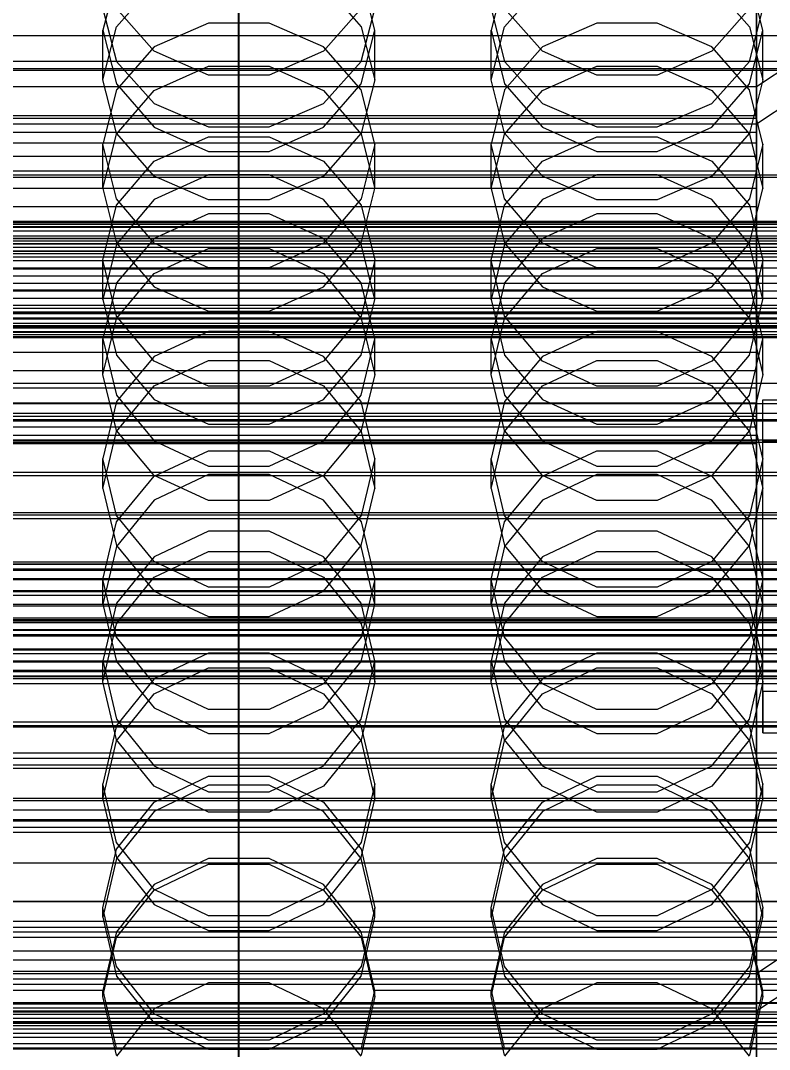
# Model space of a CAD drawing. Header units: millimetres. Extents: x -2500 to 58855, y -53268 to 6837.
# Drawn here: x 16.3 to 132, y -34264.8 to -34105.8 of the extents above; entities that cross this region are included whole.
import ezdxf

# ---------------------------------------------------------------- set-up
doc = ezdxf.new("R2010")
doc.units = ezdxf.units.MM
for name, color, linetype, lineweight in [('COTAS_O', 1, 'Continuous', 0), ('frontal_briquetadora', 7, 'Continuous', 0), ('frontal_C01', 7, 'Continuous', 0), ('frontal_C02', 7, 'Continuous', 0), ('frontal_C03', 7, 'Continuous', 0), ('frontal_secador', 7, 'Continuous', 0)]:
    doc.layers.add(name, color=color, linetype=linetype, lineweight=lineweight)
doc.dimstyles.new('R19_100', dxfattribs={"dimtxt": 250, "dimasz": 150, "dimexe": 150, "dimexo": 80, "dimgap": 100, "dimtad": 1, "dimtih": 1, "dimtoh": 1, "dimdsep": 46, "dimcen": 0.09, "dimadec": 0, "dimazin": 0, "dimtfac": 1, "dimtdec": 4, "dimtofl": 0, "dimtmove": 0, "dimatfit": 3, "dimfxl": 1, "dimtolj": 1, "dimtzin": 0, "dimarcsym": 0})

# ---------------------------------------------------------------- blocks, each defined once
blk = doc.blocks.new('*D39')
at = {"layer": 'COTAS_O', "color": 0, "lineweight": -2, "transparency": 16777216}
for p, q in [((-1725, -34320), (-1725, -33550)), ((1725, -34320), (1725, -33550)), ((-1575, -33700), (1575, -33700))]:
    blk.add_line(p, q, dxfattribs=at)
at = {"layer": 'COTAS_O', "color": 0, "transparency": 16777216}
for points in [[(-1575, -33675), (-1575, -33725), (-1725, -33700)], [(1575, -33675), (1575, -33725), (1725, -33700)]]:
    blk.add_solid(points, dxfattribs=at)
at = {"layer": 'Defpoints', "color": 0, "transparency": 16777216}
for p in [(1725, -33700), (-1725, -34400), (1725, -34400)]:
    blk.add_point(p, dxfattribs=at)
blk = doc.blocks.new('*D42')
at = {"layer": 'COTAS_O', "color": 0, "lineweight": -2, "transparency": 16777216}
for p, q in [((-570, -33700), (200, -33700)), ((50, -34750), (50, -33850)), ((-570, -34900), (200, -34900))]:
    blk.add_line(p, q, dxfattribs=at)
at = {"layer": 'COTAS_O', "color": 0, "transparency": 16777216}
for points in [[(25, -33850), (75, -33850), (50, -33700)], [(25, -34750), (75, -34750), (50, -34900)]]:
    blk.add_solid(points, dxfattribs=at)
at = {"layer": 'Defpoints', "color": 0, "transparency": 16777216}
for p in [(-650, -33700), (50, -33700), (-650, -34900)]:
    blk.add_point(p, dxfattribs=at)
blk = doc.blocks.new('*D43')
at = {"layer": 'COTAS_O', "color": 0, "lineweight": -2, "transparency": 16777216}
for p, q in [((-650, -34820), (-650, -34050)), ((650, -34820), (650, -34050)), ((-500, -34200), (500, -34200))]:
    blk.add_line(p, q, dxfattribs=at)
at = {"layer": 'COTAS_O', "color": 0, "transparency": 16777216}
for points in [[(-500, -34175), (-500, -34225), (-650, -34200)], [(500, -34175), (500, -34225), (650, -34200)]]:
    blk.add_solid(points, dxfattribs=at)
at = {"layer": 'Defpoints', "color": 0, "transparency": 16777216}
for p in [(650, -34200), (-650, -34900), (650, -34900)]:
    blk.add_point(p, dxfattribs=at)

msp = doc.modelspace()

# ---------------------------------------------------------------- linework, layer by layer
at = {"layer": 'frontal_briquetadora'}
for p, q in [((31.08, -34099.099), (29, -34107.292)), ((71, -34107.292), (68.92, -34099.099)), ((91.08, -34099.099), (89, -34107.292)), ((131, -34107.292), (128.92, -34099.099)), ((31.08, -34106.751), (36.907, -34100.145)), ((63.093, -34100.145), (68.92, -34106.751)), ((91.08, -34106.751), (96.907, -34100.145)), ((123.093, -34100.145), (128.92, -34106.751)), ((29, -34104.004), (31.08, -34112.109)), ((36.906, -34110.541), (31.08, -34103.933)), ((68.92, -34103.933), (63.094, -34110.541)), ((68.92, -34112.109), (71, -34104.004)), ((89, -34104.004), (91.08, -34112.109)), ((96.906, -34110.541), (91.08, -34103.933)), ((128.92, -34103.933), (123.094, -34110.541)), ((128.92, -34112.109), (131, -34104.004)), ((29, -34114.988), (31.08, -34106.751)), ((45.326, -34106.182), (36.906, -34109.855)), ((54.674, -34106.182), (45.326, -34106.182)), ((63.094, -34109.855), (54.674, -34106.182)), ((68.92, -34106.751), (71, -34114.988)), ((89, -34114.988), (91.08, -34106.751)), ((105.326, -34106.182), (96.906, -34109.855)), ((114.674, -34106.182), (105.326, -34106.182)), ((123.094, -34109.855), (114.674, -34106.182)), ((128.92, -34106.751), (131, -34114.988)), ((29, -34114.988), (29, -34107.292)), ((29, -34107.292), (31.08, -34115.574)), ((68.92, -34115.574), (71, -34107.292)), ((71, -34114.988), (71, -34107.292)), ((89, -34114.988), (89, -34107.292)), ((89, -34107.292), (91.08, -34115.574)), ((128.92, -34115.574), (131, -34107.292)), ((131, -34114.988), (131, -34107.292)), ((36.906, -34109.855), (31.08, -34116.514)), ((68.92, -34116.514), (63.094, -34109.855)), ((96.906, -34109.855), (91.08, -34116.514)), ((128.92, -34116.514), (123.094, -34109.855)), ((45.326, -34114.235), (36.906, -34110.541)), ((63.094, -34110.541), (54.674, -34114.235)), ((105.326, -34114.235), (96.906, -34110.541)), ((123.094, -34110.541), (114.674, -34114.235)), ((31.08, -34112.109), (36.907, -34118.608)), ((36.907, -34116.612), (45.327, -34112.866)), ((45.327, -34112.866), (54.673, -34112.866)), ((54.673, -34112.866), (63.093, -34116.612)), ((63.093, -34118.608), (68.92, -34112.109)), ((91.08, -34112.109), (96.907, -34118.608)), ((96.907, -34116.612), (105.327, -34112.866)), ((105.327, -34112.866), (114.673, -34112.866)), ((114.673, -34112.866), (123.093, -34116.612)), ((123.093, -34118.608), (128.92, -34112.109)), ((31.08, -34123.224), (29, -34114.988)), ((54.674, -34114.235), (45.326, -34114.235)), ((71, -34114.988), (68.92, -34123.224)), ((91.08, -34123.224), (89, -34114.988)), ((114.674, -34114.235), (105.326, -34114.235)), ((131, -34114.988), (128.92, -34123.224)), ((31.08, -34116.514), (29, -34124.892)), ((31.08, -34115.574), (36.906, -34122.28)), ((31.08, -34123.363), (36.907, -34116.612)), ((63.093, -34116.612), (68.92, -34123.363)), ((63.094, -34122.28), (68.92, -34115.574)), ((71, -34124.892), (68.92, -34116.514)), ((91.08, -34116.514), (89, -34124.892)), ((91.08, -34115.574), (96.906, -34122.28)), ((91.08, -34123.363), (96.907, -34116.612)), ((123.093, -34116.612), (128.92, -34123.363)), ((123.094, -34122.28), (128.92, -34115.574)), ((131, -34124.892), (128.92, -34116.514)), ((36.907, -34118.608), (45.327, -34122.215)), ((54.673, -34122.215), (63.093, -34118.608)), ((96.907, -34118.608), (105.327, -34122.215)), ((114.673, -34122.215), (123.093, -34118.608)), ((36.906, -34122.28), (45.326, -34126.028)), ((45.327, -34122.215), (54.673, -34122.215)), ((54.674, -34126.028), (63.094, -34122.28)), ((96.906, -34122.28), (105.326, -34126.028)), ((105.327, -34122.215), (114.673, -34122.215)), ((114.674, -34126.028), (123.094, -34122.28)), ((29, -34131.781), (31.08, -34123.363)), ((36.907, -34129.83), (31.08, -34123.224)), ((36.906, -34127.512), (45.326, -34123.759)), ((45.326, -34123.759), (54.674, -34123.759)), ((54.674, -34123.759), (63.094, -34127.512)), ((68.92, -34123.224), (63.093, -34129.83)), ((68.92, -34123.363), (71, -34131.781)), ((89, -34131.781), (91.08, -34123.363)), ((96.907, -34129.83), (91.08, -34123.224)), ((96.906, -34127.512), (105.326, -34123.759)), ((105.326, -34123.759), (114.674, -34123.759)), ((114.674, -34123.759), (123.094, -34127.512)), ((128.92, -34123.224), (123.093, -34129.83)), ((128.92, -34123.363), (131, -34131.781)), ((31.08, -34133.352), (29, -34124.892)), ((29, -34131.781), (29, -34124.892)), ((45.326, -34126.028), (54.674, -34126.028)), ((71, -34124.892), (68.92, -34133.352)), ((71, -34131.781), (71, -34124.892)), ((91.08, -34133.352), (89, -34124.892)), ((89, -34131.781), (89, -34124.892)), ((105.326, -34126.028), (114.674, -34126.028)), ((131, -34124.892), (128.92, -34133.352)), ((131, -34131.781), (131, -34124.892)), ((31.08, -34134.311), (36.906, -34127.512)), ((63.094, -34127.512), (68.92, -34134.311)), ((91.08, -34134.311), (96.906, -34127.512)), ((123.094, -34127.512), (128.92, -34134.311)), ((45.327, -34129.642), (36.907, -34133.46)), ((45.327, -34133.495), (36.907, -34129.83)), ((54.673, -34129.642), (45.327, -34129.642)), ((63.093, -34133.46), (54.673, -34129.642)), ((63.093, -34129.83), (54.673, -34133.495)), ((105.327, -34129.642), (96.907, -34133.46)), ((105.327, -34133.495), (96.907, -34129.83)), ((114.673, -34129.642), (105.327, -34129.642)), ((123.093, -34133.46), (114.673, -34129.642)), ((123.093, -34129.83), (114.673, -34133.495)), ((29, -34131.781), (31.08, -34140.199)), ((68.92, -34140.199), (71, -34131.781)), ((89, -34131.781), (91.08, -34140.199)), ((128.92, -34140.199), (131, -34131.781)), ((36.906, -34140.193), (31.08, -34133.352)), ((36.907, -34133.46), (31.08, -34140.34)), ((54.673, -34133.495), (45.327, -34133.495)), ((68.92, -34140.34), (63.093, -34133.46)), ((68.92, -34133.352), (63.094, -34140.193)), ((96.906, -34140.193), (91.08, -34133.352)), ((96.907, -34133.46), (91.08, -34140.34)), ((114.673, -34133.495), (105.327, -34133.495)), ((128.92, -34140.34), (123.093, -34133.46)), ((128.92, -34133.352), (123.094, -34140.193)), ((29, -34142.855), (31.08, -34134.311)), ((45.326, -34135.681), (36.906, -34139.483)), ((54.674, -34135.681), (45.326, -34135.681)), ((63.094, -34139.483), (54.674, -34135.681)), ((68.92, -34134.311), (71, -34142.855)), ((89, -34142.855), (91.08, -34134.311)), ((105.326, -34135.681), (96.906, -34139.483)), ((114.674, -34135.681), (105.326, -34135.681)), ((123.094, -34139.483), (114.674, -34135.681)), ((128.92, -34134.311), (131, -34142.855)), ((-160, -34139.431), (200, -34139.431)), ((200, -34139.536), (-160, -34139.536)), ((-160, -34140.25), (200, -34140.25)), ((200, -34140.35), (-160, -34140.35)), ((31.08, -34140.34), (29, -34148.919)), ((36.906, -34139.483), (31.08, -34146.366)), ((31.08, -34140.199), (36.907, -34146.949)), ((45.326, -34144.012), (36.906, -34140.193)), ((63.094, -34140.193), (54.674, -34144.012)), ((63.093, -34146.949), (68.92, -34140.199)), ((68.92, -34146.366), (63.094, -34139.483)), ((71, -34148.919), (68.92, -34140.34)), ((91.08, -34140.34), (89, -34148.919)), ((96.906, -34139.483), (91.08, -34146.366)), ((91.08, -34140.199), (96.907, -34146.949)), ((105.326, -34144.012), (96.906, -34140.193)), ((123.094, -34140.193), (114.674, -34144.012)), ((123.093, -34146.949), (128.92, -34140.199)), ((128.92, -34146.366), (123.094, -34139.483)), ((131, -34148.919), (128.92, -34140.34)), ((-160, -34141.394), (200, -34141.394)), ((200, -34141.489), (-160, -34141.489)), ((36.907, -34144.884), (45.327, -34141.024)), ((45.327, -34141.024), (54.673, -34141.024)), ((54.673, -34141.024), (63.093, -34144.884)), ((96.907, -34144.884), (105.327, -34141.024)), ((105.327, -34141.024), (114.673, -34141.024)), ((114.673, -34141.024), (123.093, -34144.884)), ((31.08, -34151.47), (29, -34142.855)), ((29, -34148.919), (29, -34142.855)), ((71, -34142.855), (68.92, -34151.47)), ((71, -34148.919), (71, -34142.855)), ((91.08, -34151.47), (89, -34142.855)), ((89, -34148.919), (89, -34142.855)), ((131, -34142.855), (128.92, -34151.47)), ((131, -34148.919), (131, -34142.855)), ((31.08, -34151.841), (36.907, -34144.884)), ((54.674, -34144.012), (45.326, -34144.012)), ((63.093, -34144.884), (68.92, -34151.841)), ((91.08, -34151.841), (96.907, -34144.884)), ((114.674, -34144.012), (105.326, -34144.012)), ((123.093, -34144.884), (128.92, -34151.841)), ((31.08, -34146.366), (29, -34155.01)), ((36.907, -34146.949), (45.327, -34150.696)), ((54.673, -34150.696), (63.093, -34146.949)), ((71, -34155.01), (68.92, -34146.366)), ((91.08, -34146.366), (89, -34155.01)), ((96.907, -34146.949), (105.327, -34150.696)), ((114.673, -34150.696), (123.093, -34146.949)), ((131, -34155.01), (128.92, -34146.366)), ((29, -34148.919), (31.08, -34157.498)), ((68.92, -34157.498), (71, -34148.919)), ((89, -34148.919), (91.08, -34157.498)), ((128.92, -34157.498), (131, -34148.919)), ((200, -34151.031), (-160, -34151.031)), ((200, -34151.121), (-160, -34151.121)), ((36.906, -34158.429), (31.08, -34151.47)), ((45.327, -34150.696), (54.673, -34150.696)), ((68.92, -34151.47), (63.094, -34158.429)), ((96.906, -34158.429), (91.08, -34151.47)), ((105.327, -34150.696), (114.673, -34150.696)), ((128.92, -34151.47), (123.094, -34158.429)), ((200, -34151.864), (-160, -34151.864)), ((200, -34151.949), (-160, -34151.949)), ((-160, -34152.993), (200, -34152.993)), ((-160, -34153.073), (200, -34153.073)), ((29, -34160.516), (31.08, -34151.841)), ((68.92, -34151.841), (71, -34160.516)), ((89, -34160.516), (91.08, -34151.841)), ((128.92, -34151.841), (131, -34160.516)), ((45.326, -34153.841), (36.906, -34157.708)), ((54.674, -34153.841), (45.326, -34153.841)), ((63.094, -34157.708), (54.674, -34153.841)), ((105.326, -34153.841), (96.906, -34157.708)), ((114.674, -34153.841), (105.326, -34153.841)), ((123.094, -34157.708), (114.674, -34153.841)), ((29, -34160.516), (29, -34155.01)), ((29, -34155.01), (31.08, -34163.717)), ((68.92, -34163.717), (71, -34155.01)), ((71, -34160.516), (71, -34155.01)), ((89, -34160.516), (89, -34155.01)), ((89, -34155.01), (91.08, -34163.717)), ((128.92, -34163.717), (131, -34155.01)), ((131, -34160.516), (131, -34155.01)), ((31.08, -34157.498), (36.907, -34164.378)), ((36.906, -34157.708), (31.08, -34164.704)), ((63.093, -34164.378), (68.92, -34157.498)), ((68.92, -34164.704), (63.094, -34157.708)), ((91.08, -34157.498), (96.907, -34164.378)), ((96.906, -34157.708), (91.08, -34164.704)), ((123.093, -34164.378), (128.92, -34157.498)), ((128.92, -34164.704), (123.094, -34157.708)), ((45.326, -34162.312), (36.906, -34158.429)), ((36.907, -34162.278), (45.327, -34158.361)), ((45.327, -34158.361), (54.673, -34158.361)), ((54.673, -34158.361), (63.093, -34162.278)), ((63.094, -34158.429), (54.674, -34162.312)), ((105.326, -34162.312), (96.906, -34158.429)), ((96.907, -34162.278), (105.327, -34158.361)), ((105.327, -34158.361), (114.673, -34158.361)), ((114.673, -34158.361), (123.093, -34162.278)), ((123.094, -34158.429), (114.674, -34162.312)), ((31.08, -34169.191), (29, -34160.516)), ((71, -34160.516), (68.92, -34169.191)), ((91.08, -34169.191), (89, -34160.516)), ((131, -34160.516), (128.92, -34169.191)), ((31.08, -34169.336), (36.907, -34162.278)), ((54.674, -34162.312), (45.326, -34162.312)), ((63.093, -34162.278), (68.92, -34169.336)), ((91.08, -34169.336), (96.907, -34162.278)), ((114.674, -34162.312), (105.326, -34162.312)), ((123.093, -34162.278), (128.92, -34169.336)), ((31.08, -34163.717), (36.906, -34170.746)), ((36.907, -34164.378), (45.327, -34168.196)), ((54.673, -34168.196), (63.093, -34164.378)), ((63.094, -34170.746), (68.92, -34163.717)), ((91.08, -34163.717), (96.906, -34170.746)), ((96.907, -34164.378), (105.327, -34168.196)), ((114.673, -34168.196), (123.093, -34164.378)), ((123.094, -34170.746), (128.92, -34163.717)), ((31.08, -34164.704), (29, -34173.478)), ((71, -34173.478), (68.92, -34164.704)), ((91.08, -34164.704), (89, -34173.478)), ((131, -34173.478), (128.92, -34164.704)), ((36.907, -34176.147), (31.08, -34169.191)), ((45.327, -34168.196), (54.673, -34168.196)), ((68.92, -34169.191), (63.093, -34176.147)), ((96.907, -34176.147), (91.08, -34169.191)), ((105.327, -34168.196), (114.673, -34168.196)), ((128.92, -34169.191), (123.093, -34176.147)), ((29, -34178.137), (31.08, -34169.336)), ((36.906, -34170.746), (45.326, -34174.665)), ((54.674, -34174.665), (63.094, -34170.746)), ((68.92, -34169.336), (71, -34178.137)), ((89, -34178.137), (91.08, -34169.336)), ((96.906, -34170.746), (105.326, -34174.665)), ((114.674, -34174.665), (123.094, -34170.746)), ((128.92, -34169.336), (131, -34178.137)), ((36.906, -34176.216), (45.326, -34172.292)), ((45.326, -34172.292), (54.674, -34172.292)), ((54.674, -34172.292), (63.094, -34176.216)), ((96.906, -34176.216), (105.326, -34172.292)), ((105.326, -34172.292), (114.674, -34172.292)), ((114.674, -34172.292), (123.094, -34176.216)), ((31.08, -34182.307), (29, -34173.478)), ((29, -34178.137), (29, -34173.478)), ((71, -34173.478), (68.92, -34182.308)), ((71, -34178.137), (71, -34173.478)), ((91.08, -34182.307), (89, -34173.478)), ((89, -34178.137), (89, -34173.478)), ((131, -34173.478), (128.92, -34182.308)), ((131, -34178.137), (131, -34173.478)), ((45.326, -34174.665), (54.674, -34174.665)), ((105.326, -34174.665), (114.674, -34174.665)), ((31.08, -34183.307), (36.906, -34176.216)), ((45.327, -34175.979), (36.907, -34179.943)), ((45.327, -34180.008), (36.907, -34176.147)), ((54.673, -34175.979), (45.327, -34175.979)), ((63.093, -34179.943), (54.673, -34175.979)), ((63.093, -34176.147), (54.673, -34180.008)), ((63.094, -34176.216), (68.92, -34183.307)), ((91.08, -34183.307), (96.906, -34176.216)), ((105.327, -34175.979), (96.907, -34179.943)), ((105.327, -34180.008), (96.907, -34176.147)), ((114.673, -34175.979), (105.327, -34175.979)), ((123.093, -34179.943), (114.673, -34175.979)), ((123.093, -34176.147), (114.673, -34180.008)), ((123.094, -34176.216), (128.92, -34183.307)), ((29, -34178.137), (31.08, -34186.938)), ((68.92, -34186.938), (71, -34178.137)), ((89, -34178.137), (91.08, -34186.938)), ((128.92, -34186.938), (131, -34178.137)), ((36.907, -34179.943), (31.08, -34187.085)), ((54.673, -34180.008), (45.327, -34180.008)), ((68.92, -34187.085), (63.093, -34179.943)), ((96.907, -34179.943), (91.08, -34187.085)), ((114.673, -34180.008), (105.327, -34180.008)), ((128.92, -34187.085), (123.093, -34179.943)), ((29, -34192.191), (31.08, -34183.307)), ((36.906, -34189.426), (31.08, -34182.307)), ((68.92, -34182.308), (63.094, -34189.426)), ((68.92, -34183.307), (71, -34192.191)), ((89, -34192.191), (91.08, -34183.307)), ((96.906, -34189.426), (91.08, -34182.307)), ((128.92, -34182.308), (123.094, -34189.426)), ((128.92, -34183.307), (131, -34192.191)), ((45.326, -34184.734), (36.906, -34188.689)), ((54.674, -34184.734), (45.326, -34184.734)), ((63.094, -34188.689), (54.674, -34184.734)), ((105.326, -34184.734), (96.906, -34188.689)), ((114.674, -34184.734), (105.326, -34184.734)), ((123.094, -34188.689), (114.674, -34184.734)), ((31.08, -34187.085), (29, -34195.991)), ((31.08, -34186.938), (36.907, -34193.996)), ((36.907, -34191.85), (45.327, -34187.86)), ((45.327, -34187.86), (54.673, -34187.86)), ((54.673, -34187.86), (63.093, -34191.85)), ((63.093, -34193.996), (68.92, -34186.938)), ((71, -34195.991), (68.92, -34187.085)), ((91.08, -34187.085), (89, -34195.991)), ((91.08, -34186.938), (96.907, -34193.996)), ((96.907, -34191.85), (105.327, -34187.86)), ((105.327, -34187.86), (114.673, -34187.86)), ((114.673, -34187.86), (123.093, -34191.85)), ((123.093, -34193.996), (128.92, -34186.938)), ((131, -34195.991), (128.92, -34187.085)), ((36.906, -34188.689), (31.08, -34195.834)), ((45.326, -34193.392), (36.906, -34189.426)), ((63.094, -34189.426), (54.674, -34193.392)), ((68.92, -34195.834), (63.094, -34188.689)), ((96.906, -34188.689), (91.08, -34195.834)), ((105.326, -34193.392), (96.906, -34189.426)), ((123.094, -34189.426), (114.674, -34193.392)), ((128.92, -34195.834), (123.094, -34188.689)), ((31.08, -34201.121), (29, -34192.191)), ((29, -34195.991), (29, -34192.191)), ((31.08, -34199.039), (36.907, -34191.85)), ((63.093, -34191.85), (68.92, -34199.039)), ((71, -34192.191), (68.92, -34201.121)), ((71, -34195.991), (71, -34192.191)), ((91.08, -34201.121), (89, -34192.191)), ((89, -34195.991), (89, -34192.191)), ((91.08, -34199.039), (96.907, -34191.85)), ((123.093, -34191.85), (128.92, -34199.039)), ((131, -34192.191), (128.92, -34201.121)), ((131, -34195.991), (131, -34192.191)), ((36.907, -34193.996), (45.327, -34197.913)), ((54.674, -34193.392), (45.326, -34193.392)), ((54.673, -34197.913), (63.093, -34193.996)), ((96.907, -34193.996), (105.327, -34197.913)), ((114.674, -34193.392), (105.326, -34193.392)), ((114.673, -34197.913), (123.093, -34193.996)), ((31.08, -34195.834), (29, -34204.781)), ((29, -34195.991), (31.08, -34204.898)), ((71, -34204.781), (68.92, -34195.834)), ((68.92, -34204.898), (71, -34195.991)), ((91.08, -34195.834), (89, -34204.781)), ((89, -34195.991), (91.08, -34204.898)), ((131, -34204.781), (128.92, -34195.834)), ((128.92, -34204.898), (131, -34195.991)), ((29, -34208.003), (31.08, -34199.039)), ((45.327, -34197.913), (54.673, -34197.913)), ((68.92, -34199.039), (71, -34208.003)), ((89, -34208.003), (91.08, -34199.039)), ((105.327, -34197.913), (114.673, -34197.913)), ((128.92, -34199.039), (131, -34208.003)), ((36.906, -34208.312), (31.08, -34201.121)), ((68.92, -34201.121), (63.094, -34208.312)), ((96.906, -34208.312), (91.08, -34201.121)), ((128.92, -34201.121), (123.094, -34208.312)), ((45.326, -34203.573), (36.906, -34207.568)), ((54.674, -34203.573), (45.326, -34203.573)), ((63.094, -34207.568), (54.674, -34203.573)), ((105.326, -34203.573), (96.906, -34207.568)), ((114.674, -34203.573), (105.326, -34203.573)), ((123.094, -34207.568), (114.674, -34203.573)), ((29, -34208.003), (29, -34204.781)), ((29, -34204.781), (31.08, -34213.765)), ((31.08, -34204.898), (36.907, -34212.04)), ((63.093, -34212.04), (68.92, -34204.898)), ((68.92, -34213.765), (71, -34204.781)), ((71, -34208.003), (71, -34204.781)), ((89, -34208.003), (89, -34204.781)), ((89, -34204.781), (91.08, -34213.765)), ((91.08, -34204.898), (96.907, -34212.04)), ((123.093, -34212.04), (128.92, -34204.898)), ((128.92, -34213.765), (131, -34204.781)), ((131, -34208.003), (131, -34204.781)), ((36.907, -34209.873), (45.327, -34205.852)), ((45.327, -34205.852), (54.673, -34205.852)), ((54.673, -34205.852), (63.093, -34209.873)), ((96.907, -34209.873), (105.327, -34205.852)), ((105.327, -34205.852), (114.673, -34205.852)), ((114.673, -34205.852), (123.093, -34209.873)), ((31.08, -34216.967), (29, -34208.003)), ((36.906, -34207.568), (31.08, -34214.781)), ((45.326, -34212.316), (36.906, -34208.312)), ((63.094, -34208.312), (54.674, -34212.316)), ((68.92, -34214.78), (63.094, -34207.568)), ((71, -34208.003), (68.92, -34216.967)), ((91.08, -34216.967), (89, -34208.003)), ((96.906, -34207.568), (91.08, -34214.781)), ((105.326, -34212.316), (96.906, -34208.312)), ((123.094, -34208.312), (114.674, -34212.316)), ((128.92, -34214.78), (123.094, -34207.568)), ((131, -34208.003), (128.92, -34216.967)), ((31.08, -34217.117), (36.907, -34209.873)), ((63.093, -34209.873), (68.92, -34217.117)), ((91.08, -34217.117), (96.907, -34209.873)), ((123.093, -34209.873), (128.92, -34217.117)), ((36.907, -34212.04), (45.327, -34216.004)), ((54.673, -34216.004), (63.093, -34212.04)), ((96.907, -34212.04), (105.327, -34216.004)), ((114.673, -34216.004), (123.093, -34212.04)), ((54.674, -34212.316), (45.326, -34212.316)), ((114.674, -34212.316), (105.326, -34212.316)), ((31.08, -34214.781), (29, -34223.801)), ((31.08, -34213.765), (36.906, -34220.995)), ((63.094, -34220.995), (68.92, -34213.765)), ((71, -34223.801), (68.92, -34214.78)), ((91.08, -34214.781), (89, -34223.801)), ((91.08, -34213.765), (96.906, -34220.995)), ((123.094, -34220.995), (128.92, -34213.765)), ((131, -34223.801), (128.92, -34214.78)), ((45.327, -34216.004), (54.673, -34216.004)), ((105.327, -34216.004), (114.673, -34216.004)), ((29, -34226.151), (31.08, -34217.117)), ((36.907, -34224.156), (31.08, -34216.967)), ((68.92, -34216.967), (63.093, -34224.156)), ((68.92, -34217.117), (71, -34226.151)), ((89, -34226.151), (91.08, -34217.117)), ((96.907, -34224.156), (91.08, -34216.967)), ((128.92, -34216.967), (123.093, -34224.156)), ((128.92, -34217.117), (131, -34226.151)), ((36.906, -34220.995), (45.326, -34225.019)), ((54.674, -34225.019), (63.094, -34220.995)), ((96.906, -34220.995), (105.326, -34225.019)), ((114.674, -34225.019), (123.094, -34220.995)), ((36.906, -34226.61), (45.326, -34222.584)), ((45.326, -34222.584), (54.674, -34222.584)), ((54.674, -34222.584), (63.094, -34226.61)), ((96.906, -34226.61), (105.326, -34222.584)), ((105.326, -34222.584), (114.674, -34222.584)), ((114.674, -34222.584), (123.094, -34226.61)), ((31.08, -34232.849), (29, -34223.801)), ((29, -34226.151), (29, -34223.801)), ((45.327, -34224.011), (36.907, -34228.052)), ((45.327, -34228.146), (36.907, -34224.156)), ((54.673, -34224.011), (45.327, -34224.011)), ((63.093, -34228.052), (54.673, -34224.011)), ((63.093, -34224.156), (54.673, -34228.146)), ((71, -34223.801), (68.92, -34232.849)), ((71, -34226.151), (71, -34223.801)), ((91.08, -34232.849), (89, -34223.801)), ((89, -34226.151), (89, -34223.801)), ((105.327, -34224.011), (96.907, -34228.052)), ((105.327, -34228.146), (96.907, -34224.156)), ((114.673, -34224.011), (105.327, -34224.011)), ((123.093, -34228.052), (114.673, -34224.011)), ((123.093, -34224.156), (114.673, -34228.146)), ((131, -34223.801), (128.92, -34232.849)), ((131, -34226.151), (131, -34223.801)), ((29, -34226.151), (31.08, -34235.184)), ((45.326, -34225.019), (54.674, -34225.019)), ((68.92, -34235.184), (71, -34226.151)), ((89, -34226.151), (91.08, -34235.184)), ((105.326, -34225.019), (114.674, -34225.019)), ((128.92, -34235.184), (131, -34226.151)), ((31.08, -34233.872), (36.906, -34226.61)), ((36.907, -34228.052), (31.08, -34235.335)), ((68.92, -34235.335), (63.093, -34228.052)), ((63.094, -34226.61), (68.92, -34233.872)), ((91.08, -34233.872), (96.906, -34226.61)), ((96.907, -34228.052), (91.08, -34235.335)), ((128.92, -34235.335), (123.093, -34228.052)), ((123.094, -34226.61), (128.92, -34233.872)), ((54.673, -34228.146), (45.327, -34228.146)), ((114.673, -34228.146), (105.327, -34228.146)), ((29, -34242.945), (31.08, -34233.872)), ((36.906, -34240.124), (31.08, -34232.849)), ((68.92, -34232.849), (63.094, -34240.124)), ((68.92, -34233.872), (71, -34242.945)), ((89, -34242.945), (91.08, -34233.872)), ((96.906, -34240.124), (91.08, -34232.849)), ((128.92, -34232.849), (123.094, -34240.124)), ((128.92, -34233.872), (131, -34242.945)), ((31.08, -34235.335), (29, -34244.416)), ((31.08, -34235.184), (36.907, -34242.429)), ((45.326, -34235.331), (36.906, -34239.371)), ((54.674, -34235.331), (45.326, -34235.331)), ((63.094, -34239.371), (54.674, -34235.331)), ((63.093, -34242.429), (68.92, -34235.184)), ((71, -34244.416), (68.92, -34235.335)), ((91.08, -34235.335), (89, -34244.416)), ((91.08, -34235.184), (96.907, -34242.429)), ((105.326, -34235.331), (96.906, -34239.371)), ((114.674, -34235.331), (105.326, -34235.331)), ((123.094, -34239.371), (114.674, -34235.331)), ((123.093, -34242.429), (128.92, -34235.184)), ((131, -34244.416), (128.92, -34235.335)), ((36.907, -34240.238), (45.327, -34236.188)), ((45.327, -34236.188), (54.673, -34236.188)), ((54.673, -34236.188), (63.093, -34240.238)), ((96.907, -34240.238), (105.327, -34236.188)), ((105.327, -34236.188), (114.673, -34236.188)), ((114.673, -34236.188), (123.093, -34240.238)), ((36.906, -34239.371), (31.08, -34246.657)), ((31.08, -34247.536), (36.907, -34240.238)), ((45.326, -34244.169), (36.906, -34240.124)), ((63.094, -34240.124), (54.674, -34244.169)), ((63.093, -34240.238), (68.92, -34247.536)), ((68.92, -34246.657), (63.094, -34239.371)), ((96.906, -34239.371), (91.08, -34246.657)), ((91.08, -34247.536), (96.907, -34240.238)), ((105.326, -34244.169), (96.906, -34240.124)), ((123.094, -34240.124), (114.674, -34244.169)), ((123.093, -34240.238), (128.92, -34247.536)), ((128.92, -34246.657), (123.094, -34239.371)), ((31.08, -34252.035), (29, -34242.945)), ((29, -34244.416), (29, -34242.945)), ((36.907, -34242.429), (45.327, -34246.449)), ((54.673, -34246.449), (63.093, -34242.429)), ((71, -34242.945), (68.92, -34252.036)), ((71, -34244.416), (71, -34242.945)), ((91.08, -34252.035), (89, -34242.945)), ((89, -34244.416), (89, -34242.945)), ((96.907, -34242.429), (105.327, -34246.449)), ((114.673, -34246.449), (123.093, -34242.429)), ((131, -34242.945), (128.92, -34252.036)), ((131, -34244.416), (131, -34242.945)), ((29, -34244.416), (31.08, -34253.497)), ((54.674, -34244.169), (45.326, -34244.169)), ((68.92, -34253.497), (71, -34244.416)), ((89, -34244.416), (91.08, -34253.497)), ((114.674, -34244.169), (105.326, -34244.169)), ((128.92, -34253.497), (131, -34244.416)), ((31.08, -34246.657), (29, -34255.753)), ((45.327, -34246.449), (54.673, -34246.449)), ((71, -34255.753), (68.92, -34246.657)), ((91.08, -34246.657), (89, -34255.753)), ((105.327, -34246.449), (114.673, -34246.449)), ((131, -34255.753), (128.92, -34246.657)), ((29, -34256.636), (31.08, -34247.536)), ((68.92, -34247.536), (71, -34256.636)), ((89, -34256.636), (91.08, -34247.536)), ((128.92, -34247.536), (131, -34256.636)), ((36.906, -34259.336), (31.08, -34252.035)), ((31.08, -34253.497), (36.907, -34260.779)), ((63.093, -34260.779), (68.92, -34253.497)), ((68.92, -34252.036), (63.094, -34259.336)), ((96.906, -34259.336), (91.08, -34252.035)), ((91.08, -34253.497), (96.907, -34260.779)), ((123.093, -34260.779), (128.92, -34253.497)), ((128.92, -34252.036), (123.094, -34259.336)), ((45.326, -34254.527), (36.906, -34258.582)), ((54.674, -34254.527), (45.326, -34254.527)), ((63.094, -34258.582), (54.674, -34254.527)), ((105.326, -34254.527), (96.906, -34258.582)), ((114.674, -34254.527), (105.326, -34254.527)), ((123.094, -34258.582), (114.674, -34254.527)), ((29, -34255.753), (11, -34255.753)), ((29, -34256.636), (29, -34255.753)), ((29, -34255.753), (31.08, -34264.86)), ((31.08, -34265.737), (29, -34256.636)), ((68.92, -34264.86), (71, -34255.753)), ((71, -34256.636), (68.92, -34265.737)), ((71, -34256.636), (71, -34255.753)), ((89, -34255.753), (71, -34255.753)), ((89, -34256.636), (89, -34255.753)), ((89, -34255.753), (91.08, -34264.86)), ((91.08, -34265.737), (89, -34256.636)), ((128.92, -34264.86), (131, -34255.753)), ((131, -34256.636), (128.92, -34265.737)), ((131, -34256.636), (131, -34255.753)), ((149, -34255.753), (131, -34255.753)), ((36.906, -34258.582), (31.08, -34265.888)), ((45.326, -34263.393), (36.906, -34259.336)), ((63.094, -34259.336), (54.674, -34263.393)), ((68.92, -34265.888), (63.094, -34258.582)), ((96.906, -34258.582), (91.08, -34265.888)), ((105.326, -34263.393), (96.906, -34259.336)), ((123.094, -34259.336), (114.674, -34263.393)), ((128.92, -34265.888), (123.094, -34258.582)), ((-160, -34260.611), (200, -34260.611)), ((36.907, -34260.779), (45.327, -34264.821)), ((54.673, -34264.821), (63.093, -34260.779)), ((96.907, -34260.779), (105.327, -34264.821)), ((114.673, -34264.821), (123.093, -34260.779)), ((54.674, -34263.393), (45.326, -34263.393)), ((114.674, -34263.393), (105.326, -34263.393)), ((45.327, -34264.821), (54.673, -34264.821)), ((105.327, -34264.821), (114.673, -34264.821))]:
    msp.add_line(p, q, dxfattribs=at)
at = {"layer": 'frontal_C01'}
for p, q in [((130, -34116.064), (130, -33803.877)), ((130, -33809.565), (130, -34121.752)), ((228.298, -34050.821), (130, -34116.064)), ((130, -34121.752), (228.298, -34056.508)), ((130, -34116.064), (0, -34116.064)), ((130, -34428.251), (130, -34116.064)), ((-130, -34120.467), (130, -34120.467)), ((-130, -34120.909), (130, -34120.909)), ((130, -34120.909), (130, -34120.467)), ((130, -34120.467), (130, -34121.752)), ((130, -34123.049), (130, -34120.909)), ((-130, -34121.752), (130, -34121.752)), ((-130, -34123.049), (130, -34123.049)), ((0, -34121.752), (130, -34121.752)), ((130, -34121.752), (130, -34433.939)), ((130, -34121.752), (130, -34124.676)), ((130, -34126.74), (130, -34123.049)), ((-130, -34124.676), (130, -34124.676)), ((130, -34124.676), (130, -34129.042)), ((-130, -34126.74), (130, -34126.74)), ((130, -34131.731), (130, -34126.74)), ((-130, -34129.042), (130, -34129.042)), ((130, -34129.042), (130, -34134.55)), ((-130, -34131.731), (130, -34131.731)), ((130, -34137.682), (130, -34131.731)), ((-130, -34134.55), (130, -34134.55)), ((130, -34134.55), (130, -34140.826)), ((-148, -34136.833), (148, -34136.833)), ((-148, -34136.99), (148, -34136.99)), ((-148, -34137.288), (148, -34137.288)), ((-148, -34137.748), (148, -34137.748)), ((-148, -34138.325), (148, -34138.325)), ((130, -34137.682), (-130, -34137.682)), ((130, -34144.187), (130, -34137.682)), ((-148, -34139.056), (148, -34139.056)), ((-148, -34139.871), (148, -34139.871)), ((-148, -34140.825), (148, -34140.825)), ((-148, -34141.823), (148, -34141.823)), ((-130, -34140.826), (130, -34140.826)), ((130, -34140.826), (130, -34147.442)), ((148, -34142.933), (-148, -34142.933)), ((-148, -34144.047), (148, -34144.047)), ((-148, -34145.238), (148, -34145.238)), ((-130, -34144.187), (130, -34144.187)), ((130, -34150.803), (130, -34144.187)), ((-148, -34146.391), (148, -34146.391)), ((-148, -34147.582), (148, -34147.582)), ((-130, -34147.442), (130, -34147.442)), ((130, -34147.442), (130, -34153.947)), ((-148, -34148.696), (148, -34148.696)), ((-148, -34149.806), (148, -34149.806)), ((-148, -34150.805), (148, -34150.805)), ((-130, -34150.803), (130, -34150.803)), ((130, -34157.079), (130, -34150.803)), ((-148, -34151.758), (148, -34151.758)), ((-148, -34152.573), (148, -34152.573)), ((-148, -34153.305), (148, -34153.305)), ((-148, -34153.881), (148, -34153.881)), ((-148, -34154.341), (148, -34154.341)), ((-148, -34154.639), (148, -34154.639)), ((-148, -34154.796), (148, -34154.796)), ((-130, -34153.947), (130, -34153.947)), ((130, -34153.947), (130, -34159.898)), ((-130, -34157.079), (130, -34157.079)), ((130, -34162.588), (130, -34157.079)), ((-130, -34159.898), (130, -34159.898)), ((130, -34159.898), (130, -34164.889)), ((-130, -34162.588), (130, -34162.588)), ((130, -34166.953), (130, -34162.588)), ((131, -34170.806), (131, -34164.402)), ((131, -34164.402), (149, -34164.402)), ((131, -34209.496), (131, -34164.402)), ((-130, -34164.889), (130, -34164.889)), ((130, -34164.889), (130, -34168.58)), ((-130, -34166.953), (130, -34166.953)), ((130, -34169.878), (130, -34166.953)), ((-130, -34168.58), (130, -34168.58)), ((130, -34168.58), (130, -34170.72)), ((-130, -34169.878), (130, -34169.878)), ((-130, -34170.72), (130, -34170.72)), ((130, -34171.162), (130, -34169.878)), ((130, -34170.72), (130, -34171.162)), ((149, -34170.806), (131, -34170.806)), ((131, -34215.9), (131, -34170.806)), ((-130, -34171.162), (130, -34171.162)), ((-450, -34181.845), (450, -34181.845)), ((450, -34194.652), (-450, -34194.652)), ((-425, -34203.618), (425, -34203.618)), ((149, -34209.496), (131, -34209.496)), ((131, -34209.496), (131, -34215.9)), ((450, -34215.002), (-450, -34215.002)), ((425, -34214.987), (-425, -34214.987)), ((131, -34215.9), (149, -34215.9)), ((425, -34219.883), (-425, -34219.883)), ((-450, -34227.809), (450, -34227.809)), ((-425, -34231.251), (425, -34231.251))]:
    msp.add_line(p, q, dxfattribs=at)
at = {"layer": 'frontal_C02'}
for p, q in [((130, -34253.153), (130, -33968.332)), ((130, -33974.073), (130, -34258.894)), ((228.298, -34187.295), (130, -34253.153)), ((130, -34258.894), (228.298, -34193.036)), ((130, -34253.153), (0, -34253.153)), ((130, -34537.975), (130, -34253.153)), ((-130, -34257.801), (130, -34257.801)), ((130, -34258.437), (130, -34257.801)), ((130, -34257.801), (130, -34258.895)), ((-130, -34258.437), (130, -34258.437)), ((-130, -34258.895), (130, -34258.895)), ((0, -34258.894), (130, -34258.894)), ((130, -34260.76), (130, -34258.437)), ((130, -34258.894), (130, -34543.716)), ((130, -34258.895), (130, -34261.644)), ((-130, -34260.76), (130, -34260.76)), ((130, -34264.611), (130, -34260.76)), ((-130, -34261.644), (130, -34261.644)), ((130, -34261.644), (130, -34265.861)), ((-130, -34264.611), (130, -34264.611)), ((130, -34269.728), (130, -34264.611)), ((-450, -34264.768), (450, -34264.768))]:
    msp.add_line(p, q, dxfattribs=at)
at = {"layer": 'frontal_C03'}
for p, q in [((250, -34161.89), (0, -34161.89)), ((-250, -34166.488), (250, -34166.488)), ((-250, -34167.488), (250, -34167.488)), ((-250, -34167.668), (250, -34167.668)), ((0, -34167.668), (250, -34167.668)), ((-250, -34170.601), (250, -34170.601)), ((-250, -34170.949), (250, -34170.949)), ((-250, -34175.614), (250, -34175.614)), ((-250, -34176.106), (250, -34176.106)), ((-250, -34182.185), (250, -34182.185)), ((-250, -34182.788), (250, -34182.788)), ((-268, -34189.486), (268, -34189.486)), ((-268, -34189.768), (268, -34189.768)), ((-268, -34189.818), (268, -34189.818)), ((250, -34189.868), (-250, -34189.868)), ((-268, -34190.643), (268, -34190.643)), ((-268, -34190.741), (268, -34190.741)), ((-250, -34190.54), (250, -34190.54)), ((-268, -34192.053), (268, -34192.053)), ((-268, -34192.192), (268, -34192.192)), ((-268, -34193.901), (268, -34193.901)), ((-268, -34194.071), (268, -34194.071)), ((268, -34196.062), (-268, -34196.062)), ((-268, -34196.251), (268, -34196.251)), ((-268, -34198.388), (268, -34198.388)), ((-268, -34198.584), (268, -34198.584)), ((-250, -34198.138), (250, -34198.138)), ((-250, -34198.834), (250, -34198.834)), ((-268, -34200.721), (268, -34200.721)), ((-268, -34200.91), (268, -34200.91)), ((-268, -34202.901), (268, -34202.901)), ((-268, -34203.07), (268, -34203.07)), ((-268, -34204.78), (268, -34204.78)), ((-268, -34204.919), (268, -34204.919)), ((-268, -34206.231), (268, -34206.231)), ((-268, -34206.329), (268, -34206.329)), ((-268, -34207.153), (268, -34207.153)), ((-268, -34207.204), (268, -34207.204)), ((-250, -34206.431), (250, -34206.431)), ((-250, -34207.104), (250, -34207.104)), ((-450, -34208.261), (450, -34208.261)), ((-268, -34207.485), (268, -34207.485)), ((-250, -34214.184), (250, -34214.184)), ((-250, -34214.786), (250, -34214.786)), ((450, -34219.033), (-450, -34219.033)), ((-250, -34220.866), (250, -34220.866)), ((-250, -34221.358), (250, -34221.358)), ((-250, -34226.023), (250, -34226.023)), ((-250, -34226.371), (250, -34226.371)), ((-250, -34229.304), (250, -34229.304)), ((-250, -34229.484), (250, -34229.484)), ((-250, -34230.484), (250, -34230.484)), ((450, -34241.968), (-450, -34241.968)), ((-450, -34247.503), (450, -34247.503)), ((-450, -34252.74), (450, -34252.74)), ((450, -34259.059), (-450, -34259.059)), ((450, -34261.183), (-450, -34261.183))]:
    msp.add_line(p, q, dxfattribs=at)
at = {"layer": 'frontal_secador'}
for p, q in [((1360, -34108.141), (-1360, -34108.141)), ((1360, -34112.137), (-1360, -34112.137)), ((1360, -34113.5), (-1360, -34113.5)), ((1250, -34113.25), (-1250, -34113.25)), ((1250, -34129.715), (-1250, -34129.715)), ((-230, -34130), (230, -34130)), ((1250, -34142.349), (-1250, -34142.349)), ((1250, -34150.291), (-1250, -34150.291)), ((1250, -34153), (-1250, -34153)), ((-230, -34165), (230, -34165)), ((-1250, -34236), (1250, -34236)), ((-1250, -34242), (1250, -34242)), ((-1250, -34245), (1250, -34245)), ((1250, -34246), (-1250, -34246)), ((-1250, -34246.659), (1250, -34246.659)), ((1250, -34249.659), (-1250, -34249.659)), ((-1250, -34251), (1250, -34251)), ((1250, -34254), (-1250, -34254)), ((-1250, -34254.728), (1250, -34254.728)), ((-1250, -34257.588), (1250, -34257.588)), ((1250, -34257.728), (-1250, -34257.728)), ((-1250, -34259.387), (1250, -34259.387)), ((-1250, -34260), (1250, -34260)), ((1250, -34260.588), (-1250, -34260.588)), ((1250, -34262.387), (-1250, -34262.387)), ((1250, -34263), (-1250, -34263)), ((1250, -34264), (-1250, -34264))]:
    msp.add_line(p, q, dxfattribs=at)

# ---------------------------------------------------------------- dimensions: what is measured, and where the dimension line sits
at = {"layer": 'COTAS_O'}
for p1, p2, distance, picture, middle in [((-1725, -34400), (1725, -34400), 700, '*D39', (0, -33700)), ((-650, -34900), (-650, -33700), -700, '*D42', (50, -34300)), ((-650, -34900), (650, -34900), 700, '*D43', (0, -34200))]:
    dim = msp.add_aligned_dim(p1=p1, p2=p2, distance=distance, text='<> O', dimstyle='R19_100', dxfattribs=at)
    dim.commit()
    dim.dimension.update_dxf_attribs({"geometry": picture, "text_midpoint": middle})

doc.saveas('drawing.dxf')
